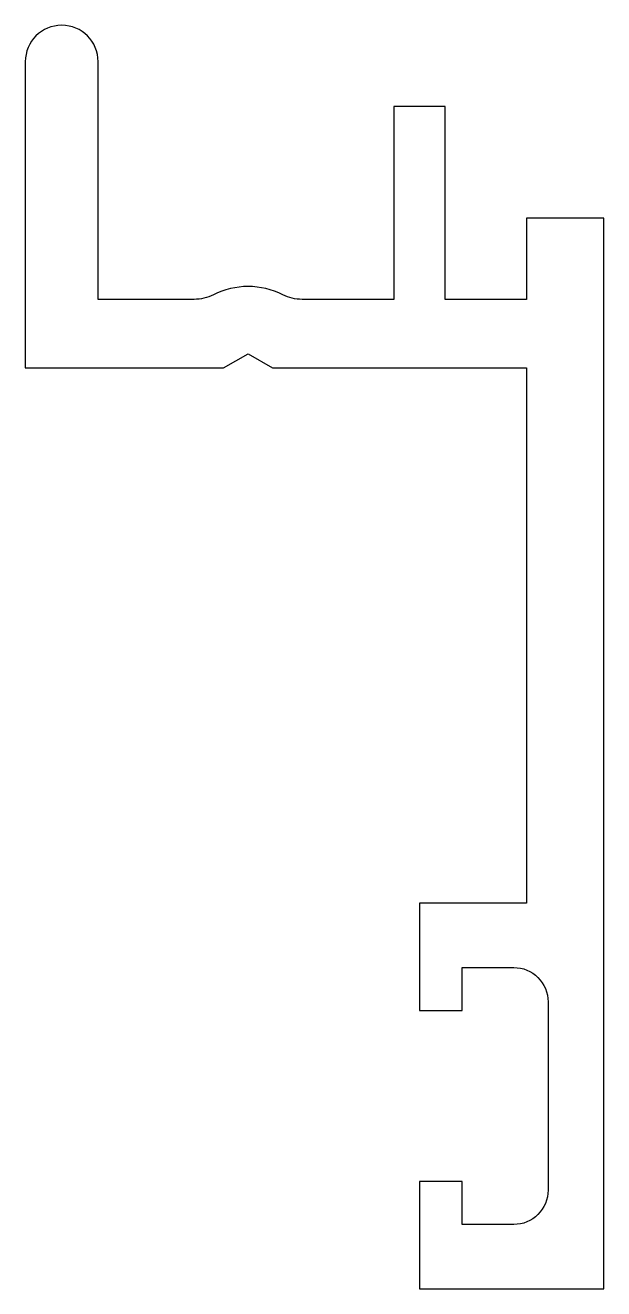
# Model space of a CAD drawing. Header units: millimetres. Extents: x -13.5 to 0, y -29 to 0.5.
import ezdxf

# ---------------------------------------------------------------- set-up
doc = ezdxf.new("R2010")
doc.units = ezdxf.units.MM

msp = doc.modelspace()

# ---------------------------------------------------------------- linework, layer by layer
msp.add_lwpolyline([(-7.489, -5.793, 0.237915), (-9.111, -5.793, -0.11732), (-9.561, -5.9), (-11.8, -5.9), (-11.8, -0.35, 1), (-13.5, -0.35), (-13.5, -7.5), (-8.873, -7.5), (-8.3, -7.169), (-7.727, -7.5), (-1.8, -7.5), (-1.8, -20), (-4.3, -20), (-4.3, -22.5), (-3.3, -22.5), (-3.3, -21.5), (-2.1, -21.5, -0.414214), (-1.3, -22.3), (-1.3, -26.7, -0.414214), (-2.1, -27.5), (-3.3, -27.5), (-3.3, -26.5), (-4.3, -26.5), (-4.3, -29), (0, -29), (0, -4), (-1.8, -4), (-1.8, -5.9), (-3.7, -5.9), (-3.7, -1.4), (-4.9, -1.4), (-4.9, -5.9), (-7.039, -5.9, -0.11732), (-7.489, -5.793)], format="xyb", close=True)

doc.saveas('drawing.dxf')
